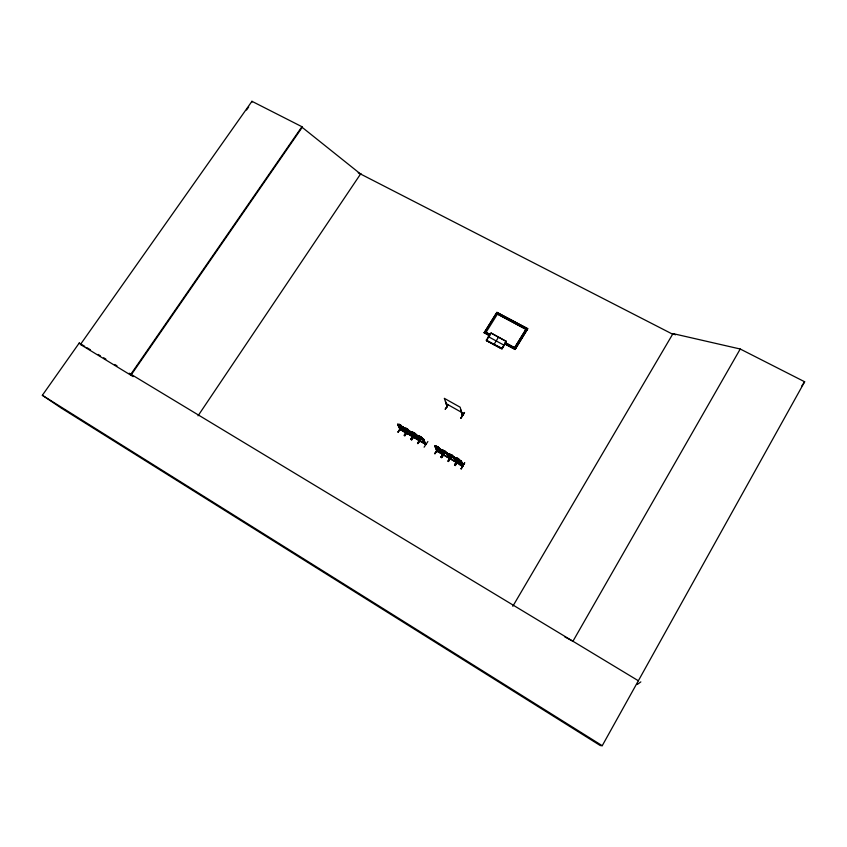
<?xml version="1.0" encoding="UTF-8"?>
<svg xmlns="http://www.w3.org/2000/svg" width="847" height="847" viewBox="0 0 847 847"><rect width="100%" height="100%" fill="white"/><g stroke="black" fill="none" stroke-linecap="round" stroke-linejoin="round"><path stroke-width="1.27" d="M456.819 462.557L457.507 462.589M460.768 461.319L462.674 465.977L460.895 461.107L461.319 461.615M462.907 465.617L457.031 462.377M400.133 429.344L405.925 432.478L403.32 427.227M436.787 451.112L442.547 454.363M450.382 458.989L456.215 462.356L455.548 461.795M450.816 459.159L450.668 458.756M456.353 462.038L451.112 459.01M419.858 440.916L420.673 441.16M425.787 443.966L425.152 444.072M449.524 458.185L447.587 453.325L449.524 458.185L443.743 454.86L441.795 449.99M443.489 454.903L444.177 454.903M414.045 437.603L413.336 437.063M414.172 437.401L411.398 432.351L413.495 437.359M413.516 437.338L419.106 440.514L416.989 435.834C416.417 438.873 422.42 444.908 416.904 435.167M406.793 433.505L404.601 428.444L407.481 433.548L406.634 433.209M412.574 436.48L410.086 431.25L404.4 427.979L406.899 433.219L412.584 436.449L406.909 433.018M506.008 341.828L505.913 341.097M462.166 415.083L460.175 407.227L444.336 398.344L447.248 406.909L445.501 401.362M490.339 333.358L486.358 340.409M486.337 339.912L486.665 340.78L501.085 348.562M462.621 415.03L460.927 410.022L462.388 415.072M505.977 341.574L502.038 348.795M84.785 346.381L79.237 343.024L42.35 395.295L60.963 407.883L600.29 745.561L602.238 745.699L804.65 381.764L740.236 349.017L673.079 333.623L672.719 334.237L358.228 172.809M740.236 349.017L572.943 641.243L564.822 636.923M455.792 458.788L461.615 461.964L460.81 461.086M461.71 461.933L462.155 463.436L456.935 460.736L456.237 458.523M458.312 461.403L456.935 459.762L459.625 460.884C460.493 459.752 456.342 456.914 457.316 458.746L456.427 458.312L457.92 460.313L460.62 461.435L459.212 459.688M459.625 460.874L461.107 462.854L460.175 462.494L460.355 463.023C455.188 459.783 461.943 464.558 460.217 462.43M462.79 465.829L461.266 460.969M462.621 465.818C460.281 466.401 453.378 460.292 456.057 458.46L457.475 463.044M455.961 457.983L461.234 461.033M457.391 462.938L456.057 458.46M457.507 461.636L455.21 465.554L457.2 461.456L454.532 465.067M457.465 461.53L455.21 465.554M456.035 457.952C453.261 458.83 462.038 463.108 461.329 462.6M512.806 606.283L673.005 333.58L675.419 334.83M398.937 426.814L404.686 429.948L404.072 429.747M399.657 427.354L402.706 428.857M400.991 428L399.413 426.253L401.933 427.28L403.659 429.376L402.907 429.048M398.439 424.94L403.013 427.343L405.353 431.991M399.488 424.982L398.619 424.654L401.298 428.667L403.193 429.63M404.114 428.91L398.386 425.702M407.301 430.848L404.135 435.496L406.962 430.594M398.164 424.252C396.142 423.479 405.215 428.264 402.643 426.708M399.953 429.461L397.794 424.559L400.567 429.725M400.673 429.598L398.323 424.845M399.413 424.929L399.117 424.326L402.346 426.697L402.897 427.809L401.923 427.82L403.468 429.154L400.229 427.386L401.129 427.396M401.298 426.052L401.044 425.385M400.927 427.354L398.016 432.139L401.224 427.534M398.037 432.15L401.16 427.428M443.839 452.266L440.927 457.189L444.177 452.51M440.98 457.2L444.474 451.324M435.654 446.665C441.202 461.414 431.642 436.703 436.787 450.975M440.091 448.688L440.98 451.017C436.247 449.863 430.731 441.954 440.112 448.677M436.83 446.824L436.597 446.253L438.555 447.364M441.403 450.731L435.602 447.385M437.73 448.857L434.755 453.674L438.778 447.925M435.019 453.812L438.619 448.074M440.281 449.556L440.938 449.662L440.281 449.556L442.07 454.151L440.408 449.355M440.98 451.017L435.591 446.062M424.103 447.184L427.873 441.562M435.527 446.168L434.956 445.914L436.914 450.869L442.737 454.098M420.525 441.329L425.628 444.23L419.89 441.001L420.578 441.446L418.016 436.247L420.017 441.213M421.467 437.931L417.899 443.669L421.118 438.968M425.173 444.135L423.256 439.212L425.628 444.23M464.495 412.563L460.853 418.196L464.516 412.584M464.368 412.478L460.842 418.111M450.953 456.522L447.661 461.107M451.927 455.771L448.328 461.562L452.139 455.898M452.414 455.421L450.413 454.352L452.414 455.421L453.971 457.719L451.335 456.554L449.821 454.521L450.689 454.966M452.573 456.035L454.648 457.295L456.374 462.134L450.562 458.788L448.772 453.918L449.386 454.214M451.028 458.905L448.921 454.352L450.869 459.318M455.686 462.091L454.225 457.401L456.258 461.901M454.648 457.295L449.355 454.183L450.657 454.85M450.149 456.395L455.061 458.788M454.543 465.077L456.882 461.17M454.532 465.13L456.946 461.266M454.839 465.31L457.232 461.446M442.526 450.678L441.869 450.572L442.526 450.678L444.326 455.199L449.461 458.121M442.378 451.493L448.243 454.775M444.04 455.39L441.901 449.979L445.448 451.409L446.062 453.177L444.252 452.139L443.489 450.286M444.506 452.817L441.509 457.624L445.342 451.991M445.406 451.483L443.457 450.35M444.76 452.901L441.753 457.708M445.617 452.033L445.353 451.462M447.142 453.611L447.809 453.717L447.142 453.611L449.206 458.185M505.437 342.855L514.574 347.768L525.278 330.468M451.038 459.328L449.461 454.67M449.281 455.464L450.191 456.395M505.913 344.549L515.05 349.462L527.067 329.79L496.226 313.401L484.166 332.67L488.761 335.317M515.05 349.462L527.766 328.742L496.914 312.374L484.198 332.86M448.095 404.633L445.162 409.355L448.211 404.622M505.903 341.722L501.837 348.689M502.049 348.816L504.928 343.924M411.166 431.949C418.556 442.134 419.72 433.728 411.822 432.108M420.123 440.916L417.846 435.771L423.627 439.095M418.503 437.401L424.294 440.641L419.466 438.27M419.413 436.089L421.351 437.2M489.428 334.258L486.009 332.416L497.369 314.195M420.377 438.45L417.751 443.479M420.451 438.545L417.518 443.341M421.605 437.783L423.066 439.593L419.36 437.454L418.873 436.374L419.752 436.734L419.487 436.141M489.725 334.671L486.527 340.685M407.672 431.208L404.665 435.951L407.915 431.282M412.32 436.639L406.761 433.008M409.429 430.721L406.38 429.122L408.688 431.25L407.788 429.355M410.181 431.928L409.779 431.419L412.457 436.681L412.097 436.131M410.107 431.345L410.509 433.061M410.53 433.166L406.105 430.541M411.748 432.129L413.029 432.785M413.961 437.581L411.928 432.658M412.828 434.49L412.002 433.505M414.681 433.293L412.711 432.256L414.681 433.293L415.485 435.157L413.696 434.13L413.188 433.039L416.925 435.263M413.992 434.839L410.753 439.434M414.903 433.95L415.941 434.617L418.513 440.08M414.966 434.098L411.367 439.805L415.263 434.278M415.199 434.236L411.684 439.995M404.368 428.042L404.972 428.159M405.131 428.751L404.474 428.646M405.925 428.275L407.841 429.376L405.925 428.275L405.957 429.683L409.641 431.801M405.131 429.641L404.4 427.979L407.354 433.749M198.039 415.803L360.928 173.466M130.512 374.745L301.924 126.711L251.951 101.301L80.433 344.485L133.159 376.597M130.989 375.147L302.188 127.357L301.924 126.711M801.834 385.851L804.65 381.764M246.53 109.994L248.679 106.987M490.371 333.527L491.281 333.379M404.083 428.815L399.371 426.655M638.352 680.755L129.189 373.199M501.858 348.212L486.623 340.526M637.336 684.397L640.84 681.899M403.278 427.29L405.766 432.732L400.133 429.196M441.298 450.763L435.58 447.438M441.096 450.9L436.491 448.328M411.208 431.885L413.59 437.073L419.297 440.313L413.675 437.073M443.616 454.659L443.997 455.199M449.312 458.365L443.521 454.945M455.728 461.753L454.225 457.401M401.478 427.481L402.854 427.809L400.366 426.782L402.166 427.756L403.161 429.694M460.514 461.435L459.434 461.329L460.906 462.61L457.571 460.789L458.619 460.884C455.654 458.365 458.492 460.959 457.422 458.862L459.275 459.879M416.438 435.707L413.908 434.596L412.235 432.489L413.061 432.902M501.424 348.646L486.485 340.43M455.993 458.015L455.4 457.835L457.147 462.515M400.282 429.355L397.582 424.093M405.66 432.679L400.028 429.471M462.197 463.373L456.279 460.133L456.967 460.673M456.999 462.324L462.864 465.649M434.913 445.988L435.559 446.21M417.804 435.834L418.429 436.057M443.839 454.828L441.869 450.572M449.037 457.825L447.269 453.41M491.08 333.062L505.701 341.129M442.42 454.214L440.705 449.27M436.904 446.877L436.004 446.517L437.581 448.571L440.186 449.693L438.725 447.904M443.786 450.911L442.875 450.53L444.421 452.584L447.036 453.738L445.607 451.959L447.65 453.357L442.409 450.191M527.12 330.012L496.257 313.432M491.239 333.125L505.924 341.182M490.551 334.681L484.865 331.802M505.405 342.664L515.717 348.382M484.166 332.67L489.884 335.751M504.738 343.744L515.029 349.282M402.833 428.995L404.114 429.683M399.075 424.389L401.012 425.448M397.677 424.76L398.206 425.046M402.897 427.608L403.553 427.703L403.013 427.407L405.184 432.446M455.39 458.375L455.94 458.672M446.041 403.606L461.636 412.373M436.978 447.068L438.799 448.095M417.899 436.449L418.429 436.756M423.129 439.413L423.659 439.709M434.998 446.57L435.538 446.877M420.123 440.758L425.797 444.135M436.83 451.006L442.632 453.96M404.94 428.222L406.242 428.984L405.999 428.328M448.804 454.564L449.334 454.871M454.098 457.602L454.638 457.92M87.008 347.715L90.333 349.726M98.104 354.427L100.327 355.761M103.662 357.773L105.875 359.117M114.758 364.485L116.981 365.819M42.35 395.295L602.238 745.699M464.601 462.854L461.139 468.74M408.074 429.948L411.896 436.449L409.779 431.419M505.68 340.96L506.03 341.669M425.723 443.944L423.564 439.064M460.609 460.45L462.155 463.436M302.188 127.357L360.557 174.006M79.237 343.024L81.248 344.708M402.971 427.333L403.924 428.36M405.173 429.577L406.105 430.604M442.42 451.43L443.299 452.436M399.117 424.326L400.133 426.306L401.933 427.29L401.383 426.168M399.562 424.654L400.716 425.289M401.573 428.751L402.717 429.376M403.892 428.264L404.728 429.884M251.951 101.301L252.268 101.968M418.545 436.544L420.705 441.245M419.858 436.427L421.012 437.094M419.837 436.925L422.113 439.042L421.287 437.179M423.256 439.212L425.279 443.839M436.597 446.253L437.401 448.116L439.212 449.143L438.492 447.343M437.031 446.591L438.206 447.258M440.747 449.206L442.706 454.151M448.846 453.96L449.386 455.432M450.795 455.083L452.997 457.158L452.362 455.4M457.094 458.079L457.359 458.672M457.92 460.302L458.46 462.007M457.528 458.396L458.725 459.053M458.375 461.424L458.555 461.954M459.773 461.308L460.112 462.314M462.24 465.257L460.895 461.107M446.168 402.748L447.47 406.687M488.391 336.693L503.965 345.153M493.865 344.665L498.481 337.244M496.914 312.374L527.766 328.742M514.584 347.778L525.945 329.388M464.59 462.843L461.17 468.825L464.59 462.843M413.664 434.585L410.689 439.349L413.707 434.617M421.901 437.931L419.244 438.037L421.891 437.941"/></g></svg>
